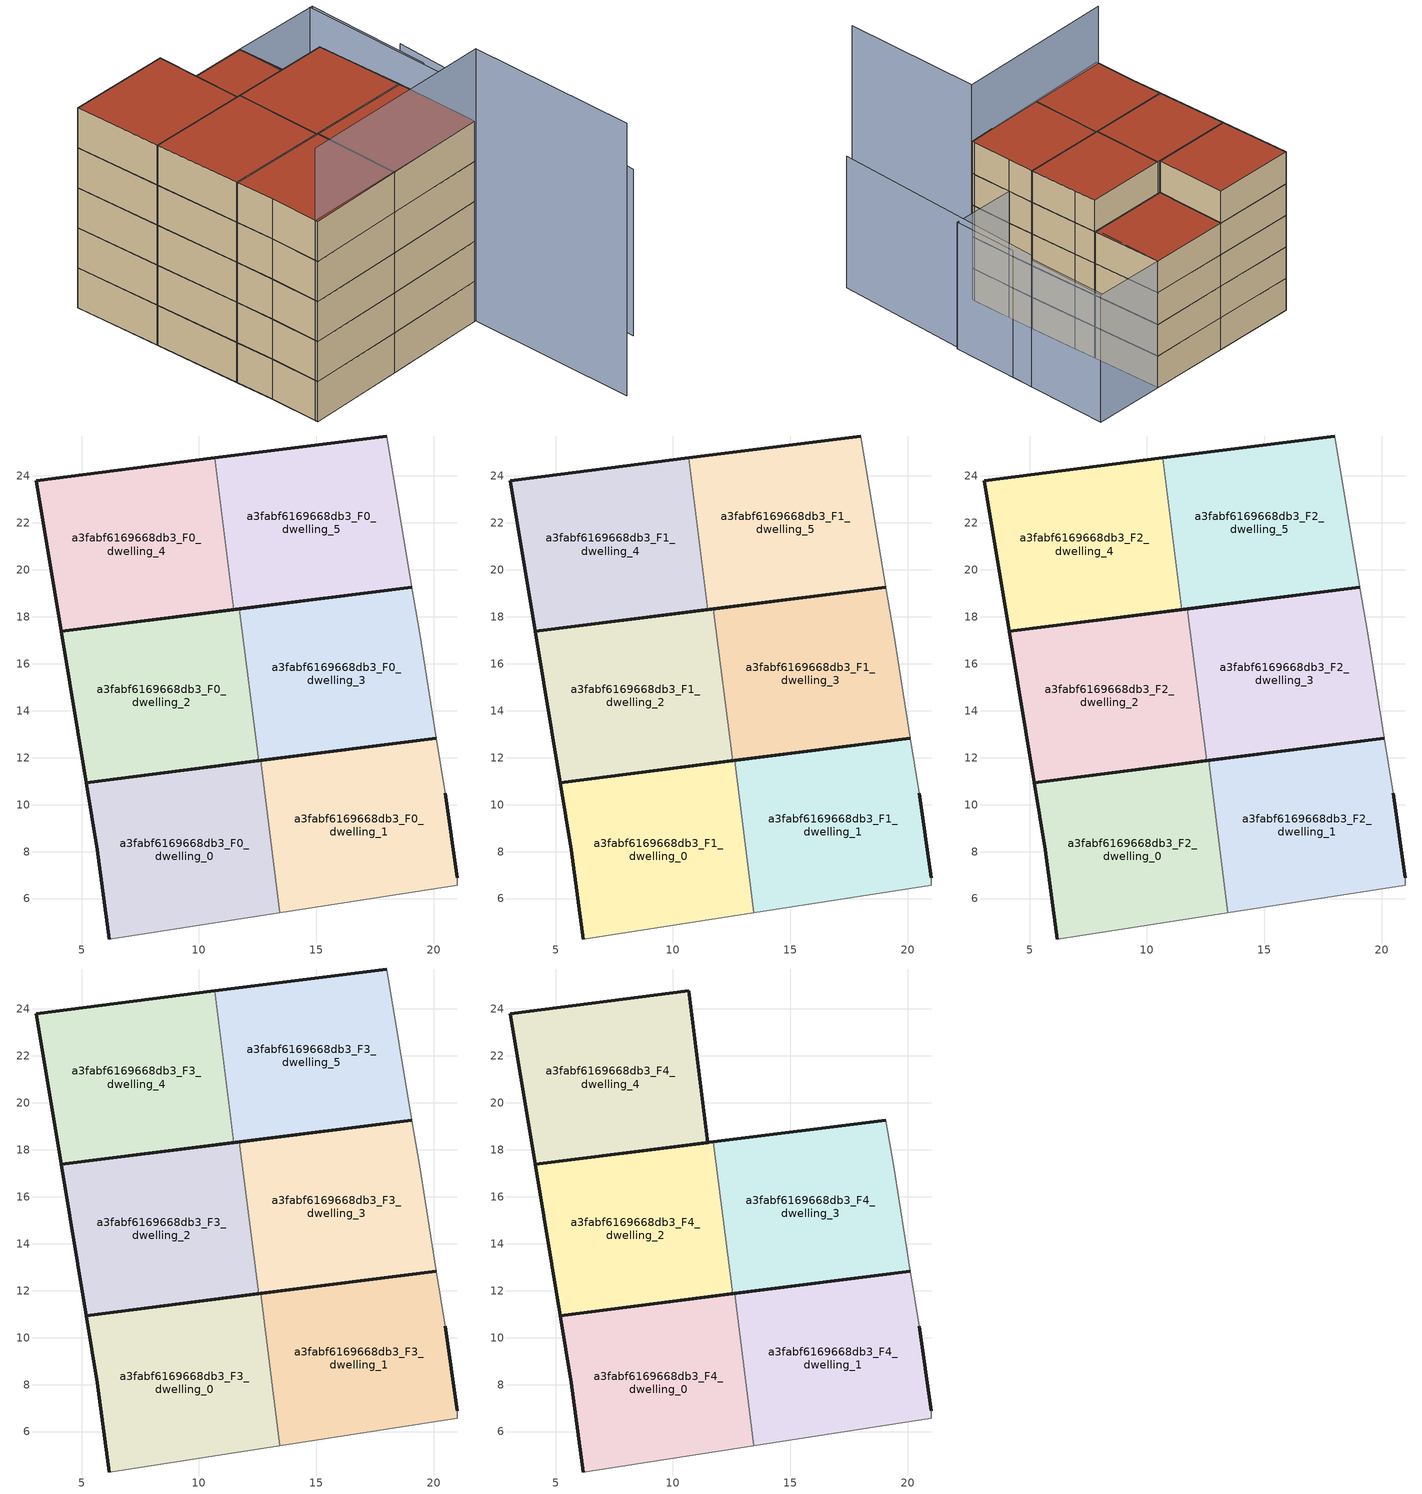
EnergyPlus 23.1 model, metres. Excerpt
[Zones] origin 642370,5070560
a3fabf6169668db3_F0_dwelling_0
 floor ground (EU_floor_Construction): 13.44,5.41 12.62,11.88 5.2,10.94 5.68,8.08 6.18,4.28 z0
 wall outside (EU_wall_Construction): 6.18,4.28 5.68,8.08 5.2,10.94 12.62,11.88 z0:3
 wall to a3fabf6169668db3_F0_dwelling_1 (EU_wall_Construction): 12.62,11.88 13.44,5.41 z0:3
 wall adiabatic (EU_wall_Construction): 13.44,5.41 6.18,4.28 z0:3
a3fabf6169668db3_F0_dwelling_1
 floor ground (EU_floor_Construction): 20.99,6.58 20.99,6.88 20.49,10.48 20.11,12.83 12.62,11.88 13.44,5.41 z0
 wall outside (EU_wall_Construction): 12.62,11.88 20.11,12.83 / 20.49,10.48 20.99,6.88 z0:3
 wall adiabatic (EU_wall_Construction): 20.99,6.88 20.99,6.58 13.44,5.41 / 20.11,12.83 20.49,10.48 z0:3
a3fabf6169668db3_F0_dwelling_2
 floor ground (EU_floor_Construction): 12.54,11.87 11.72,18.33 4.14,17.37 5.2,10.94 z0
 wall outside (EU_wall_Construction): 12.54,11.87 5.2,10.94 4.14,17.37 11.72,18.33 z0:3
 wall to a3fabf6169668db3_F0_dwelling_3 (EU_wall_Construction): 11.72,18.33 12.54,11.87 z0:3
a3fabf6169668db3_F0_dwelling_3
 floor ground (EU_floor_Construction): 20.11,12.83 19.39,17.29 19.06,19.26 11.72,18.33 12.54,11.87 z0
 wall outside (EU_wall_Construction): 20.11,12.83 12.54,11.87 / 11.72,18.33 19.06,19.26 z0:3
 wall adiabatic (EU_wall_Construction): 19.06,19.26 19.39,17.29 20.11,12.83 z0:3
a3fabf6169668db3_F0_dwelling_4
 floor ground (EU_floor_Construction): 11.48,18.3 10.66,24.76 3.08,23.79 4.14,17.37 z0
 wall outside (EU_wall_Construction): 11.48,18.3 4.14,17.37 3.08,23.79 10.66,24.76 z0:3
 wall to a3fabf6169668db3_F0_dwelling_5 (EU_wall_Construction): 10.66,24.76 11.48,18.3 z0:3
a3fabf6169668db3_F0_dwelling_5
 floor ground (EU_floor_Construction): 19.06,19.26 17.99,25.69 10.66,24.76 11.48,18.3 z0
 wall outside (EU_wall_Construction): 10.66,24.76 17.99,25.69 / 19.06,19.26 11.48,18.3 z0:3
 wall adiabatic (EU_wall_Construction): 17.99,25.69 19.06,19.26 z0:3
a3fabf6169668db3_F1_dwelling_0
 floor to a3fabf6169668db3_F0_dwelling_0 (EU_floor_Construction): 13.44,5.41 12.62,11.88 5.2,10.94 5.68,8.08 6.18,4.28 z3
 wall outside (EU_wall_Construction): 6.18,4.28 5.68,8.08 5.2,10.94 12.62,11.88 z3:6
 wall to a3fabf6169668db3_F1_dwelling_1 (EU_wall_Construction): 12.62,11.88 13.44,5.41 z3:6
 wall adiabatic (EU_wall_Construction): 13.44,5.41 6.18,4.28 z3:6
a3fabf6169668db3_F1_dwelling_1
 floor to a3fabf6169668db3_F0_dwelling_1 (EU_floor_Construction): 20.99,6.58 20.99,6.88 20.49,10.48 20.11,12.83 12.62,11.88 13.44,5.41 z3
 wall outside (EU_wall_Construction): 12.62,11.88 20.11,12.83 / 20.49,10.48 20.99,6.88 z3:6
 wall adiabatic (EU_wall_Construction): 20.99,6.88 20.99,6.58 13.44,5.41 / 20.11,12.83 20.49,10.48 z3:6
a3fabf6169668db3_F1_dwelling_2
 floor to a3fabf6169668db3_F0_dwelling_2 (EU_floor_Construction): 12.54,11.87 11.72,18.33 4.14,17.37 5.2,10.94 z3
 wall outside (EU_wall_Construction): 12.54,11.87 5.2,10.94 4.14,17.37 11.72,18.33 z3:6
 wall to a3fabf6169668db3_F1_dwelling_3 (EU_wall_Construction): 11.72,18.33 12.54,11.87 z3:6
a3fabf6169668db3_F1_dwelling_3
 floor to a3fabf6169668db3_F0_dwelling_3 (EU_floor_Construction): 20.11,12.83 19.39,17.29 19.06,19.26 11.72,18.33 12.54,11.87 z3
 wall outside (EU_wall_Construction): 20.11,12.83 12.54,11.87 / 11.72,18.33 19.06,19.26 z3:6
 wall adiabatic (EU_wall_Construction): 19.06,19.26 19.39,17.29 20.11,12.83 z3:6
a3fabf6169668db3_F1_dwelling_4
 floor to a3fabf6169668db3_F0_dwelling_4 (EU_floor_Construction): 11.48,18.3 10.66,24.76 3.08,23.79 4.14,17.37 z3
 wall outside (EU_wall_Construction): 11.48,18.3 4.14,17.37 3.08,23.79 10.66,24.76 z3:6
 wall to a3fabf6169668db3_F1_dwelling_5 (EU_wall_Construction): 10.66,24.76 11.48,18.3 z3:6
a3fabf6169668db3_F1_dwelling_5
 floor to a3fabf6169668db3_F0_dwelling_5 (EU_floor_Construction): 19.06,19.26 17.99,25.69 10.66,24.76 11.48,18.3 z3
 wall outside (EU_wall_Construction): 10.66,24.76 17.99,25.69 / 19.06,19.26 11.48,18.3 z3:6
 wall adiabatic (EU_wall_Construction): 17.99,25.69 19.06,19.26 z3:6
a3fabf6169668db3_F2_dwelling_0
 floor to a3fabf6169668db3_F1_dwelling_0 (EU_floor_Construction): 13.44,5.41 12.62,11.88 5.2,10.94 5.68,8.08 6.18,4.28 z6
 wall outside (EU_wall_Construction): 6.18,4.28 5.68,8.08 5.2,10.94 12.62,11.88 z6:9
 wall to a3fabf6169668db3_F2_dwelling_1 (EU_wall_Construction): 12.62,11.88 13.44,5.41 z6:9
 wall adiabatic (EU_wall_Construction): 13.44,5.41 6.18,4.28 z6:9
a3fabf6169668db3_F2_dwelling_1
 floor to a3fabf6169668db3_F1_dwelling_1 (EU_floor_Construction): 20.99,6.58 20.99,6.88 20.49,10.48 20.11,12.83 12.62,11.88 13.44,5.41 z6
 wall outside (EU_wall_Construction): 12.62,11.88 20.11,12.83 / 20.49,10.48 20.99,6.88 z6:9
 wall adiabatic (EU_wall_Construction): 20.99,6.88 20.99,6.58 13.44,5.41 / 20.11,12.83 20.49,10.48 z6:9
a3fabf6169668db3_F2_dwelling_2
 floor to a3fabf6169668db3_F1_dwelling_2 (EU_floor_Construction): 12.54,11.87 11.72,18.33 4.14,17.37 5.2,10.94 z6
 wall outside (EU_wall_Construction): 12.54,11.87 5.2,10.94 4.14,17.37 11.72,18.33 z6:9
 wall to a3fabf6169668db3_F2_dwelling_3 (EU_wall_Construction): 11.72,18.33 12.54,11.87 z6:9
a3fabf6169668db3_F2_dwelling_3
 floor to a3fabf6169668db3_F1_dwelling_3 (EU_floor_Construction): 20.11,12.83 19.39,17.29 19.06,19.26 11.72,18.33 12.54,11.87 z6
 wall outside (EU_wall_Construction): 20.11,12.83 12.54,11.87 / 11.72,18.33 19.06,19.26 z6:9
 wall adiabatic (EU_wall_Construction): 19.06,19.26 19.39,17.29 20.11,12.83 z6:9
a3fabf6169668db3_F2_dwelling_4
 floor to a3fabf6169668db3_F1_dwelling_4 (EU_floor_Construction): 11.48,18.3 10.66,24.76 3.08,23.79 4.14,17.37 z6
 wall outside (EU_wall_Construction): 11.48,18.3 4.14,17.37 3.08,23.79 10.66,24.76 z6:9
 wall to a3fabf6169668db3_F2_dwelling_5 (EU_wall_Construction): 10.66,24.76 11.48,18.3 z6:9
a3fabf6169668db3_F2_dwelling_5
 floor to a3fabf6169668db3_F1_dwelling_5 (EU_floor_Construction): 19.06,19.26 17.99,25.69 10.66,24.76 11.48,18.3 z6
 wall outside (EU_wall_Construction): 10.66,24.76 17.99,25.69 / 19.06,19.26 11.48,18.3 z6:9
 wall adiabatic (EU_wall_Construction): 17.99,25.69 19.06,19.26 z6:9
a3fabf6169668db3_F3_dwelling_0
 floor to a3fabf6169668db3_F2_dwelling_0 (EU_floor_Construction): 13.44,5.41 12.62,11.88 5.2,10.94 5.68,8.08 6.18,4.28 z9
 wall outside (EU_wall_Construction): 6.18,4.28 5.68,8.08 5.2,10.94 12.62,11.88 z9:12
 wall to a3fabf6169668db3_F3_dwelling_1 (EU_wall_Construction): 12.62,11.88 13.44,5.41 z9:12
 wall adiabatic (EU_wall_Construction): 13.44,5.41 6.18,4.28 z9:12
a3fabf6169668db3_F3_dwelling_1
 floor to a3fabf6169668db3_F2_dwelling_1 (EU_floor_Construction): 20.99,6.58 20.99,6.88 20.49,10.48 20.11,12.83 12.62,11.88 13.44,5.41 z9
 wall outside (EU_wall_Construction): 12.62,11.88 20.11,12.83 / 20.49,10.48 20.99,6.88 z9:12
 wall adiabatic (EU_wall_Construction): 20.99,6.88 20.99,6.58 13.44,5.41 / 20.11,12.83 20.49,10.48 z9:12
a3fabf6169668db3_F3_dwelling_2
 floor to a3fabf6169668db3_F2_dwelling_2 (EU_floor_Construction): 12.54,11.87 11.72,18.33 4.14,17.37 5.2,10.94 z9
 wall outside (EU_wall_Construction): 12.54,11.87 5.2,10.94 4.14,17.37 11.72,18.33 z9:12
 wall to a3fabf6169668db3_F3_dwelling_3 (EU_wall_Construction): 11.72,18.33 12.54,11.87 z9:12
a3fabf6169668db3_F3_dwelling_3
 floor to a3fabf6169668db3_F2_dwelling_3 (EU_floor_Construction): 20.11,12.83 19.39,17.29 19.06,19.26 11.72,18.33 12.54,11.87 z9
 wall outside (EU_wall_Construction): 20.11,12.83 12.54,11.87 / 11.72,18.33 19.06,19.26 z9:12
 wall adiabatic (EU_wall_Construction): 19.06,19.26 19.39,17.29 20.11,12.83 z9:12
a3fabf6169668db3_F3_dwelling_4
 floor to a3fabf6169668db3_F2_dwelling_4 (EU_floor_Construction): 11.48,18.3 10.66,24.76 3.08,23.79 4.14,17.37 z9
 wall outside (EU_wall_Construction): 11.48,18.3 4.14,17.37 3.08,23.79 10.66,24.76 z9:12
 wall to a3fabf6169668db3_F3_dwelling_5 (EU_wall_Construction): 10.66,24.76 11.48,18.3 z9:12
a3fabf6169668db3_F3_dwelling_5
 floor to a3fabf6169668db3_F2_dwelling_5 (EU_floor_Construction): 19.06,19.26 17.99,25.69 10.66,24.76 11.48,18.3 z9
 wall outside (EU_wall_Construction): 10.66,24.76 17.99,25.69 / 19.06,19.26 11.48,18.3 z9:12
 wall adiabatic (EU_wall_Construction): 17.99,25.69 19.06,19.26 z9:12
 roof outside (EU_roof_Construction): 17.99,25.69 19.06,19.26 11.48,18.3 10.66,24.76 z12
a3fabf6169668db3_F4_dwelling_0
 floor to a3fabf6169668db3_F3_dwelling_0 (EU_floor_Construction): 13.44,5.41 12.62,11.88 5.2,10.94 5.68,8.08 6.18,4.28 z12
 wall outside (EU_wall_Construction): 6.18,4.28 5.68,8.08 5.2,10.94 12.62,11.88 z12:15
 wall to a3fabf6169668db3_F4_dwelling_1 (EU_wall_Construction): 12.62,11.88 13.44,5.41 z12:15
 wall adiabatic (EU_wall_Construction): 13.44,5.41 6.18,4.28 z12:15
 roof outside (EU_roof_Construction): 12.62,11.88 13.44,5.41 6.18,4.28 5.68,8.08 5.2,10.94 z15
a3fabf6169668db3_F4_dwelling_1
 floor to a3fabf6169668db3_F3_dwelling_1 (EU_floor_Construction): 20.99,6.58 20.99,6.88 20.49,10.48 20.11,12.83 12.62,11.88 13.44,5.41 z12
 wall outside (EU_wall_Construction): 12.62,11.88 20.11,12.83 / 20.49,10.48 20.99,6.88 z12:15
 wall adiabatic (EU_wall_Construction): 20.99,6.88 20.99,6.58 13.44,5.41 / 20.11,12.83 20.49,10.48 z12:15
 roof outside (EU_roof_Construction): 20.11,12.83 20.49,10.48 20.99,6.88 20.99,6.58 13.44,5.41 12.62,11.88 z15
a3fabf6169668db3_F4_dwelling_2
 floor to a3fabf6169668db3_F3_dwelling_2 (EU_floor_Construction): 12.54,11.87 11.72,18.33 4.14,17.37 5.2,10.94 z12
 wall outside (EU_wall_Construction): 12.54,11.87 5.2,10.94 4.14,17.37 11.72,18.33 z12:15
 wall to a3fabf6169668db3_F4_dwelling_3 (EU_wall_Construction): 11.72,18.33 12.54,11.87 z12:15
 roof outside (EU_roof_Construction): 11.72,18.33 12.54,11.87 5.2,10.94 4.14,17.37 z15
a3fabf6169668db3_F4_dwelling_3
 floor to a3fabf6169668db3_F3_dwelling_3 (EU_floor_Construction): 20.11,12.83 19.39,17.29 19.06,19.26 11.72,18.33 12.54,11.87 z12
 wall outside (EU_wall_Construction): 20.11,12.83 12.54,11.87 / 11.72,18.33 19.06,19.26 z12:15
 wall adiabatic (EU_wall_Construction): 19.06,19.26 19.39,17.29 20.11,12.83 z12:15
 roof outside (EU_roof_Construction): 19.06,19.26 19.39,17.29 20.11,12.83 12.54,11.87 11.72,18.33 z15
a3fabf6169668db3_F4_dwelling_4
 floor to a3fabf6169668db3_F3_dwelling_4 (EU_floor_Construction): 11.48,18.3 10.66,24.76 3.08,23.79 4.14,17.37 z12
 wall outside (EU_wall_Construction): 4.14,17.37 3.08,23.79 10.66,24.76 11.48,18.3 4.14,17.37 z12:15
 roof outside (EU_roof_Construction): 10.66,24.76 11.48,18.3 4.14,17.37 3.08,23.79 z15
shading: 27.46,-1.09 25.54,19.11 z0:12.5; 25.9,14.81 24.39,26.46 / 17.99,25.69 24.6,26.49 / 24.6,26.49 26.44,11.2 / 26.44,11.2 19.84,10.4 / 19.84,10.4 17.99,25.69 z0:12; 6.15,4.51 21.06,6.59 / 21.06,6.59 22.8,-5.94 z0:20.4
[Building]
EU S2 Campaign: North Axis=0; Terrain=City; Solar Distribution=FullExterior
[Site:Location]
Lyon-Bron: Latitude=45.75; Longitude=5; Time Zone=1; Elevation=198
[SizingPeriod:WeatherFileDays]
AnnualSizingPeriod: Begin Month=1; Begin Day of Month=1; End Month=12; End Day of Month=31; Day of Week for Start Day=Monday; Use Weather File Daylight Saving Period=No; Use Weather File Rain and Snow Indicators=No
[MATERIAL]
EU_InternalMass_Material: Roughness=MediumRough; Thickness=0.1; Conductivity=1; Density=1800; Specific Heat=900; Thermal Absorptance=0.9; Solar Absorptance=0.7; Visible Absorptance=0.7
[MATERIAL:NOMASS] Roughness=MediumRough; Thermal Absorptance=0.9; Solar Absorptance=0.7; Visible Absorptance=0.7
Name | Thermal Resistance
EU_wall_NoMass | 0.776494
EU_roof_NoMass | 0.486893
EU_floor_NoMass | 0.421597
[CONSTRUCTION]
EU_wall_Construction: EU_wall_NoMass
EU_roof_Construction: EU_roof_NoMass
EU_floor_Construction: EU_floor_NoMass
EU_InternalMass_Construction: EU_InternalMass_Material
[ZONE] Type=1; Multiplier=1; Ceiling Height=autocalculate; Floor Area=autocalculate; Part of Total Floor Area=Yes
Name | Volume
a3fabf6169668db3_F0_dwelling_0; a3fabf6169668db3_F1_dwelling_0; a3fabf6169668db3_F2_dwelling_0; a3fabf6169668db3_F3_dwelling_0; a3fabf6169668db3_F4_dwelling_0 | 146.856
a3fabf6169668db3_F0_dwelling_1; a3fabf6169668db3_F1_dwelling_1; a3fabf6169668db3_F2_dwelling_1; a3fabf6169668db3_F3_dwelling_1; a3fabf6169668db3_F4_dwelling_1 | 146.852
a3fabf6169668db3_F0_dwelling_2; a3fabf6169668db3_F1_dwelling_2; a3fabf6169668db3_F2_dwelling_2; a3fabf6169668db3_F3_dwelling_2; a3fabf6169668db3_F4_dwelling_2 | 146.864
a3fabf6169668db3_F0_dwelling_3; a3fabf6169668db3_F1_dwelling_3; a3fabf6169668db3_F2_dwelling_3; a3fabf6169668db3_F3_dwelling_3; a3fabf6169668db3_F4_dwelling_3 | 146.831
a3fabf6169668db3_F0_dwelling_4; a3fabf6169668db3_F1_dwelling_4; a3fabf6169668db3_F2_dwelling_4; a3fabf6169668db3_F3_dwelling_4; a3fabf6169668db3_F4_dwelling_4 | 146.865
a3fabf6169668db3_F0_dwelling_5; a3fabf6169668db3_F1_dwelling_5; a3fabf6169668db3_F2_dwelling_5; a3fabf6169668db3_F3_dwelling_5 | 146.867
[INTERNALMASS] Construction=EU_InternalMass_Construction
Name | Zone or ZoneList | Surface Area
a3fabf6169668db3_F0_dwelling_0_EU_InternalMass | a3fabf6169668db3_F0_dwelling_0 | 48.9522
a3fabf6169668db3_F0_dwelling_1_EU_InternalMass | a3fabf6169668db3_F0_dwelling_1 | 48.951
a3fabf6169668db3_F0_dwelling_2_EU_InternalMass | a3fabf6169668db3_F0_dwelling_2 | 48.9546
a3fabf6169668db3_F0_dwelling_3_EU_InternalMass | a3fabf6169668db3_F0_dwelling_3 | 48.9436
a3fabf6169668db3_F0_dwelling_4_EU_InternalMass | a3fabf6169668db3_F0_dwelling_4 | 48.955
a3fabf6169668db3_F0_dwelling_5_EU_InternalMass | a3fabf6169668db3_F0_dwelling_5 | 48.9559
a3fabf6169668db3_F1_dwelling_0_EU_InternalMass | a3fabf6169668db3_F1_dwelling_0 | 48.9522
a3fabf6169668db3_F1_dwelling_1_EU_InternalMass | a3fabf6169668db3_F1_dwelling_1 | 48.951
a3fabf6169668db3_F1_dwelling_2_EU_InternalMass | a3fabf6169668db3_F1_dwelling_2 | 48.9546
a3fabf6169668db3_F1_dwelling_3_EU_InternalMass | a3fabf6169668db3_F1_dwelling_3 | 48.9436
a3fabf6169668db3_F1_dwelling_4_EU_InternalMass | a3fabf6169668db3_F1_dwelling_4 | 48.955
a3fabf6169668db3_F1_dwelling_5_EU_InternalMass | a3fabf6169668db3_F1_dwelling_5 | 48.9559
a3fabf6169668db3_F2_dwelling_0_EU_InternalMass | a3fabf6169668db3_F2_dwelling_0 | 48.9522
a3fabf6169668db3_F2_dwelling_1_EU_InternalMass | a3fabf6169668db3_F2_dwelling_1 | 48.951
a3fabf6169668db3_F2_dwelling_2_EU_InternalMass | a3fabf6169668db3_F2_dwelling_2 | 48.9546
a3fabf6169668db3_F2_dwelling_3_EU_InternalMass | a3fabf6169668db3_F2_dwelling_3 | 48.9436
a3fabf6169668db3_F2_dwelling_4_EU_InternalMass | a3fabf6169668db3_F2_dwelling_4 | 48.955
a3fabf6169668db3_F2_dwelling_5_EU_InternalMass | a3fabf6169668db3_F2_dwelling_5 | 48.9559
a3fabf6169668db3_F3_dwelling_0_EU_InternalMass | a3fabf6169668db3_F3_dwelling_0 | 48.9522
a3fabf6169668db3_F3_dwelling_1_EU_InternalMass | a3fabf6169668db3_F3_dwelling_1 | 48.951
a3fabf6169668db3_F3_dwelling_2_EU_InternalMass | a3fabf6169668db3_F3_dwelling_2 | 48.9546
a3fabf6169668db3_F3_dwelling_3_EU_InternalMass | a3fabf6169668db3_F3_dwelling_3 | 48.9436
a3fabf6169668db3_F3_dwelling_4_EU_InternalMass | a3fabf6169668db3_F3_dwelling_4 | 48.955
a3fabf6169668db3_F3_dwelling_5_EU_InternalMass | a3fabf6169668db3_F3_dwelling_5 | 48.9559
a3fabf6169668db3_F4_dwelling_0_EU_InternalMass | a3fabf6169668db3_F4_dwelling_0 | 48.9522
a3fabf6169668db3_F4_dwelling_1_EU_InternalMass | a3fabf6169668db3_F4_dwelling_1 | 48.951
a3fabf6169668db3_F4_dwelling_2_EU_InternalMass | a3fabf6169668db3_F4_dwelling_2 | 48.9546
a3fabf6169668db3_F4_dwelling_3_EU_InternalMass | a3fabf6169668db3_F4_dwelling_3 | 48.9436
a3fabf6169668db3_F4_dwelling_4_EU_InternalMass | a3fabf6169668db3_F4_dwelling_4 | 97.9037
[OTHEREQUIPMENT] Fuel Type=Electricity; Design Level Calculation Method=Watts/Area; Power per Zone Floor Area=1; Fraction Latent=0; Fraction Radiant=0; Fraction Lost=0; Carbon Dioxide Generation Rate=0; EndUse Subcategory=EU_Step8_InternalGains
Name | Zone or ZoneList or Space or SpaceList | Schedule
EU_Step8_InternalGain_a3fabf6169668db3_F0_dwelling_0_f000 | a3fabf6169668db3_F0_dwelling_0 | EU_Step8_GainSchedule_a3fabf6169668db3_F0_dwelling_0_f000
EU_Step8_InternalGain_a3fabf6169668db3_F0_dwelling_1_f000 | a3fabf6169668db3_F0_dwelling_1 | EU_Step8_GainSchedule_a3fabf6169668db3_F0_dwelling_1_f000
EU_Step8_InternalGain_a3fabf6169668db3_F0_dwelling_2_f000 | a3fabf6169668db3_F0_dwelling_2 | EU_Step8_GainSchedule_a3fabf6169668db3_F0_dwelling_2_f000
EU_Step8_InternalGain_a3fabf6169668db3_F0_dwelling_3_f000 | a3fabf6169668db3_F0_dwelling_3 | EU_Step8_GainSchedule_a3fabf6169668db3_F0_dwelling_3_f000
EU_Step8_InternalGain_a3fabf6169668db3_F0_dwelling_4_f000 | a3fabf6169668db3_F0_dwelling_4 | EU_Step8_GainSchedule_a3fabf6169668db3_F0_dwelling_4_f000
EU_Step8_InternalGain_a3fabf6169668db3_F0_dwelling_5_f000 | a3fabf6169668db3_F0_dwelling_5 | EU_Step8_GainSchedule_a3fabf6169668db3_F0_dwelling_5_f000
EU_Step8_InternalGain_a3fabf6169668db3_F1_dwelling_0_f000 | a3fabf6169668db3_F1_dwelling_0 | EU_Step8_GainSchedule_a3fabf6169668db3_F1_dwelling_0_f000
EU_Step8_InternalGain_a3fabf6169668db3_F1_dwelling_1_f000 | a3fabf6169668db3_F1_dwelling_1 | EU_Step8_GainSchedule_a3fabf6169668db3_F1_dwelling_1_f000
EU_Step8_InternalGain_a3fabf6169668db3_F1_dwelling_2_f000 | a3fabf6169668db3_F1_dwelling_2 | EU_Step8_GainSchedule_a3fabf6169668db3_F1_dwelling_2_f000
EU_Step8_InternalGain_a3fabf6169668db3_F1_dwelling_3_f000 | a3fabf6169668db3_F1_dwelling_3 | EU_Step8_GainSchedule_a3fabf6169668db3_F1_dwelling_3_f000
EU_Step8_InternalGain_a3fabf6169668db3_F1_dwelling_4_f000 | a3fabf6169668db3_F1_dwelling_4 | EU_Step8_GainSchedule_a3fabf6169668db3_F1_dwelling_4_f000
EU_Step8_InternalGain_a3fabf6169668db3_F1_dwelling_5_f000 | a3fabf6169668db3_F1_dwelling_5 | EU_Step8_GainSchedule_a3fabf6169668db3_F1_dwelling_5_f000
EU_Step8_InternalGain_a3fabf6169668db3_F2_dwelling_0_f000 | a3fabf6169668db3_F2_dwelling_0 | EU_Step8_GainSchedule_a3fabf6169668db3_F2_dwelling_0_f000
EU_Step8_InternalGain_a3fabf6169668db3_F2_dwelling_1_f000 | a3fabf6169668db3_F2_dwelling_1 | EU_Step8_GainSchedule_a3fabf6169668db3_F2_dwelling_1_f000
EU_Step8_InternalGain_a3fabf6169668db3_F2_dwelling_2_f000 | a3fabf6169668db3_F2_dwelling_2 | EU_Step8_GainSchedule_a3fabf6169668db3_F2_dwelling_2_f000
EU_Step8_InternalGain_a3fabf6169668db3_F2_dwelling_3_f000 | a3fabf6169668db3_F2_dwelling_3 | EU_Step8_GainSchedule_a3fabf6169668db3_F2_dwelling_3_f000
EU_Step8_InternalGain_a3fabf6169668db3_F2_dwelling_4_f000 | a3fabf6169668db3_F2_dwelling_4 | EU_Step8_GainSchedule_a3fabf6169668db3_F2_dwelling_4_f000
EU_Step8_InternalGain_a3fabf6169668db3_F2_dwelling_5_f000 | a3fabf6169668db3_F2_dwelling_5 | EU_Step8_GainSchedule_a3fabf6169668db3_F2_dwelling_5_f000
EU_Step8_InternalGain_a3fabf6169668db3_F3_dwelling_0_f000 | a3fabf6169668db3_F3_dwelling_0 | EU_Step8_GainSchedule_a3fabf6169668db3_F3_dwelling_0_f000
EU_Step8_InternalGain_a3fabf6169668db3_F3_dwelling_1_f000 | a3fabf6169668db3_F3_dwelling_1 | EU_Step8_GainSchedule_a3fabf6169668db3_F3_dwelling_1_f000
EU_Step8_InternalGain_a3fabf6169668db3_F3_dwelling_2_f000 | a3fabf6169668db3_F3_dwelling_2 | EU_Step8_GainSchedule_a3fabf6169668db3_F3_dwelling_2_f000
EU_Step8_InternalGain_a3fabf6169668db3_F3_dwelling_3_f000 | a3fabf6169668db3_F3_dwelling_3 | EU_Step8_GainSchedule_a3fabf6169668db3_F3_dwelling_3_f000
EU_Step8_InternalGain_a3fabf6169668db3_F3_dwelling_4_f000 | a3fabf6169668db3_F3_dwelling_4 | EU_Step8_GainSchedule_a3fabf6169668db3_F3_dwelling_4_f000
EU_Step8_InternalGain_a3fabf6169668db3_F3_dwelling_5_f000 | a3fabf6169668db3_F3_dwelling_5 | EU_Step8_GainSchedule_a3fabf6169668db3_F3_dwelling_5_f000
EU_Step8_InternalGain_a3fabf6169668db3_F4_dwelling_0_f000 | a3fabf6169668db3_F4_dwelling_0 | EU_Step8_GainSchedule_a3fabf6169668db3_F4_dwelling_0_f000
EU_Step8_InternalGain_a3fabf6169668db3_F4_dwelling_1_f000 | a3fabf6169668db3_F4_dwelling_1 | EU_Step8_GainSchedule_a3fabf6169668db3_F4_dwelling_1_f000
EU_Step8_InternalGain_a3fabf6169668db3_F4_dwelling_2_f000 | a3fabf6169668db3_F4_dwelling_2 | EU_Step8_GainSchedule_a3fabf6169668db3_F4_dwelling_2_f000
EU_Step8_InternalGain_a3fabf6169668db3_F4_dwelling_3_f000 | a3fabf6169668db3_F4_dwelling_3 | EU_Step8_GainSchedule_a3fabf6169668db3_F4_dwelling_3_f000
EU_Step8_InternalGain_a3fabf6169668db3_F4_dwelling_4_f000 | a3fabf6169668db3_F4_dwelling_4 | EU_Step8_GainSchedule_a3fabf6169668db3_F4_dwelling_4_f000
[ZONEVENTILATION:DESIGNFLOWRATE] Schedule=EU_AlwaysOn; Design Flow Rate Calculation Method=AirChanges/Hour; Air Changes per Hour=0.693814; Ventilation Type=Natural; Fan Pressure Rise=0; Fan Total Efficiency=1; Constant Term Coefficient=1; Temperature Term Coefficient=0; Velocity Term Coefficient=0; Velocity Squared Term Coefficient=0; Minimum Indoor Temperature=-100; Maximum Indoor Temperature=100; Delta Temperature=-100; Minimum Outdoor Temperature=-100; Maximum Outdoor Temperature=100; Maximum Wind Speed=40
Name | Zone or ZoneList or Space or SpaceList
EU_ConstantAir_a3fabf6169668db3_F0_dwelling_0 | a3fabf6169668db3_F0_dwelling_0
EU_ConstantAir_a3fabf6169668db3_F0_dwelling_1 | a3fabf6169668db3_F0_dwelling_1
EU_ConstantAir_a3fabf6169668db3_F0_dwelling_2 | a3fabf6169668db3_F0_dwelling_2
EU_ConstantAir_a3fabf6169668db3_F0_dwelling_3 | a3fabf6169668db3_F0_dwelling_3
EU_ConstantAir_a3fabf6169668db3_F0_dwelling_4 | a3fabf6169668db3_F0_dwelling_4
EU_ConstantAir_a3fabf6169668db3_F0_dwelling_5 | a3fabf6169668db3_F0_dwelling_5
EU_ConstantAir_a3fabf6169668db3_F1_dwelling_0 | a3fabf6169668db3_F1_dwelling_0
EU_ConstantAir_a3fabf6169668db3_F1_dwelling_1 | a3fabf6169668db3_F1_dwelling_1
EU_ConstantAir_a3fabf6169668db3_F1_dwelling_2 | a3fabf6169668db3_F1_dwelling_2
EU_ConstantAir_a3fabf6169668db3_F1_dwelling_3 | a3fabf6169668db3_F1_dwelling_3
EU_ConstantAir_a3fabf6169668db3_F1_dwelling_4 | a3fabf6169668db3_F1_dwelling_4
EU_ConstantAir_a3fabf6169668db3_F1_dwelling_5 | a3fabf6169668db3_F1_dwelling_5
EU_ConstantAir_a3fabf6169668db3_F2_dwelling_0 | a3fabf6169668db3_F2_dwelling_0
EU_ConstantAir_a3fabf6169668db3_F2_dwelling_1 | a3fabf6169668db3_F2_dwelling_1
EU_ConstantAir_a3fabf6169668db3_F2_dwelling_2 | a3fabf6169668db3_F2_dwelling_2
EU_ConstantAir_a3fabf6169668db3_F2_dwelling_3 | a3fabf6169668db3_F2_dwelling_3
EU_ConstantAir_a3fabf6169668db3_F2_dwelling_4 | a3fabf6169668db3_F2_dwelling_4
EU_ConstantAir_a3fabf6169668db3_F2_dwelling_5 | a3fabf6169668db3_F2_dwelling_5
EU_ConstantAir_a3fabf6169668db3_F3_dwelling_0 | a3fabf6169668db3_F3_dwelling_0
EU_ConstantAir_a3fabf6169668db3_F3_dwelling_1 | a3fabf6169668db3_F3_dwelling_1
EU_ConstantAir_a3fabf6169668db3_F3_dwelling_2 | a3fabf6169668db3_F3_dwelling_2
EU_ConstantAir_a3fabf6169668db3_F3_dwelling_3 | a3fabf6169668db3_F3_dwelling_3
EU_ConstantAir_a3fabf6169668db3_F3_dwelling_4 | a3fabf6169668db3_F3_dwelling_4
EU_ConstantAir_a3fabf6169668db3_F3_dwelling_5 | a3fabf6169668db3_F3_dwelling_5
EU_ConstantAir_a3fabf6169668db3_F4_dwelling_0 | a3fabf6169668db3_F4_dwelling_0
EU_ConstantAir_a3fabf6169668db3_F4_dwelling_1 | a3fabf6169668db3_F4_dwelling_1
EU_ConstantAir_a3fabf6169668db3_F4_dwelling_2 | a3fabf6169668db3_F4_dwelling_2
EU_ConstantAir_a3fabf6169668db3_F4_dwelling_3 | a3fabf6169668db3_F4_dwelling_3
EU_ConstantAir_a3fabf6169668db3_F4_dwelling_4 | a3fabf6169668db3_F4_dwelling_4
[HVACTEMPLATE:THERMOSTAT] Constant Heating Setpoint=20; Constant Cooling Setpoint=50
EU_HeatOnly_a3fabf6169668db3_F0_dwelling_0; EU_HeatOnly_a3fabf6169668db3_F0_dwelling_1; EU_HeatOnly_a3fabf6169668db3_F0_dwelling_2; EU_HeatOnly_a3fabf6169668db3_F0_dwelling_3; EU_HeatOnly_a3fabf6169668db3_F0_dwelling_4; EU_HeatOnly_a3fabf6169668db3_F0_dwelling_5; EU_HeatOnly_a3fabf6169668db3_F1_dwelling_0; EU_HeatOnly_a3fabf6169668db3_F1_dwelling_1; EU_HeatOnly_a3fabf6169668db3_F1_dwelling_2; EU_HeatOnly_a3fabf6169668db3_F1_dwelling_3; EU_HeatOnly_a3fabf6169668db3_F1_dwelling_4; EU_HeatOnly_a3fabf6169668db3_F1_dwelling_5; EU_HeatOnly_a3fabf6169668db3_F2_dwelling_0; EU_HeatOnly_a3fabf6169668db3_F2_dwelling_1; EU_HeatOnly_a3fabf6169668db3_F2_dwelling_2; EU_HeatOnly_a3fabf6169668db3_F2_dwelling_3; EU_HeatOnly_a3fabf6169668db3_F2_dwelling_4; EU_HeatOnly_a3fabf6169668db3_F2_dwelling_5; EU_HeatOnly_a3fabf6169668db3_F3_dwelling_0; EU_HeatOnly_a3fabf6169668db3_F3_dwelling_1; EU_HeatOnly_a3fabf6169668db3_F3_dwelling_2; EU_HeatOnly_a3fabf6169668db3_F3_dwelling_3; EU_HeatOnly_a3fabf6169668db3_F3_dwelling_4; EU_HeatOnly_a3fabf6169668db3_F3_dwelling_5; EU_HeatOnly_a3fabf6169668db3_F4_dwelling_0; EU_HeatOnly_a3fabf6169668db3_F4_dwelling_1; EU_HeatOnly_a3fabf6169668db3_F4_dwelling_2; EU_HeatOnly_a3fabf6169668db3_F4_dwelling_3; EU_HeatOnly_a3fabf6169668db3_F4_dwelling_4
[HVACTEMPLATE:ZONE:IDEALLOADSAIRSYSTEM] System Availability Schedule=EU_AlwaysOn; Maximum Heating Supply Air Temperature=50; Minimum Cooling Supply Air Temperature=13; Maximum Heating Supply Air Humidity Ratio=0.0156; Minimum Cooling Supply Air Humidity Ratio=0.0077; Heating Limit=NoLimit; Cooling Limit=NoLimit; Heating Availability Schedule=EU_AlwaysOn; Cooling Availability Schedule=EU_CoolingOff; Dehumidification Control Type=ConstantSensibleHeatRatio; Cooling Sensible Heat Ratio=0.7; Dehumidification Setpoint=60; Humidification Control Type=None; Humidification Setpoint=30; Outdoor Air Method=None; Outdoor Air Flow Rate per Person=0.00944; Outdoor Air Flow Rate per Zone Floor Area=0; Outdoor Air Flow Rate per Zone=0; Demand Controlled Ventilation Type=None; Outdoor Air Economizer Type=NoEconomizer; Heat Recovery Type=None; Sensible Heat Recovery Effectiveness=0.7; Latent Heat Recovery Effectiveness=0.65
Name | Template Thermostat
a3fabf6169668db3_F0_dwelling_0 | EU_HeatOnly_a3fabf6169668db3_F0_dwelling_0
a3fabf6169668db3_F0_dwelling_1 | EU_HeatOnly_a3fabf6169668db3_F0_dwelling_1
a3fabf6169668db3_F0_dwelling_2 | EU_HeatOnly_a3fabf6169668db3_F0_dwelling_2
a3fabf6169668db3_F0_dwelling_3 | EU_HeatOnly_a3fabf6169668db3_F0_dwelling_3
a3fabf6169668db3_F0_dwelling_4 | EU_HeatOnly_a3fabf6169668db3_F0_dwelling_4
a3fabf6169668db3_F0_dwelling_5 | EU_HeatOnly_a3fabf6169668db3_F0_dwelling_5
a3fabf6169668db3_F1_dwelling_0 | EU_HeatOnly_a3fabf6169668db3_F1_dwelling_0
a3fabf6169668db3_F1_dwelling_1 | EU_HeatOnly_a3fabf6169668db3_F1_dwelling_1
a3fabf6169668db3_F1_dwelling_2 | EU_HeatOnly_a3fabf6169668db3_F1_dwelling_2
a3fabf6169668db3_F1_dwelling_3 | EU_HeatOnly_a3fabf6169668db3_F1_dwelling_3
a3fabf6169668db3_F1_dwelling_4 | EU_HeatOnly_a3fabf6169668db3_F1_dwelling_4
a3fabf6169668db3_F1_dwelling_5 | EU_HeatOnly_a3fabf6169668db3_F1_dwelling_5
a3fabf6169668db3_F2_dwelling_0 | EU_HeatOnly_a3fabf6169668db3_F2_dwelling_0
a3fabf6169668db3_F2_dwelling_1 | EU_HeatOnly_a3fabf6169668db3_F2_dwelling_1
a3fabf6169668db3_F2_dwelling_2 | EU_HeatOnly_a3fabf6169668db3_F2_dwelling_2
a3fabf6169668db3_F2_dwelling_3 | EU_HeatOnly_a3fabf6169668db3_F2_dwelling_3
a3fabf6169668db3_F2_dwelling_4 | EU_HeatOnly_a3fabf6169668db3_F2_dwelling_4
a3fabf6169668db3_F2_dwelling_5 | EU_HeatOnly_a3fabf6169668db3_F2_dwelling_5
a3fabf6169668db3_F3_dwelling_0 | EU_HeatOnly_a3fabf6169668db3_F3_dwelling_0
a3fabf6169668db3_F3_dwelling_1 | EU_HeatOnly_a3fabf6169668db3_F3_dwelling_1
a3fabf6169668db3_F3_dwelling_2 | EU_HeatOnly_a3fabf6169668db3_F3_dwelling_2
a3fabf6169668db3_F3_dwelling_3 | EU_HeatOnly_a3fabf6169668db3_F3_dwelling_3
a3fabf6169668db3_F3_dwelling_4 | EU_HeatOnly_a3fabf6169668db3_F3_dwelling_4
a3fabf6169668db3_F3_dwelling_5 | EU_HeatOnly_a3fabf6169668db3_F3_dwelling_5
a3fabf6169668db3_F4_dwelling_0 | EU_HeatOnly_a3fabf6169668db3_F4_dwelling_0
a3fabf6169668db3_F4_dwelling_1 | EU_HeatOnly_a3fabf6169668db3_F4_dwelling_1
a3fabf6169668db3_F4_dwelling_2 | EU_HeatOnly_a3fabf6169668db3_F4_dwelling_2
a3fabf6169668db3_F4_dwelling_3 | EU_HeatOnly_a3fabf6169668db3_F4_dwelling_3
a3fabf6169668db3_F4_dwelling_4 | EU_HeatOnly_a3fabf6169668db3_F4_dwelling_4
[SIZING:ZONE] Zone Cooling Design Supply Air Temperature Input Method=SupplyAirTemperature; Zone Cooling Design Supply Air Temperature=13; Zone Heating Design Supply Air Temperature Input Method=SupplyAirTemperature; Zone Heating Design Supply Air Temperature=50; Zone Cooling Design Supply Air Humidity Ratio=0.008; Zone Heating Design Supply Air Humidity Ratio=0.008; Cooling Design Air Flow Method=DesignDay; Cooling Design Air Flow Rate=0; Cooling Minimum Air Flow per Zone Floor Area=0.000762; Cooling Minimum Air Flow=0; Cooling Minimum Air Flow Fraction=0.2; Heating Design Air Flow Method=DesignDay; Heating Design Air Flow Rate=0; Heating Maximum Air Flow per Zone Floor Area=0.002032; Heating Maximum Air Flow=0.141576; Heating Maximum Air Flow Fraction=0.3; Account for Dedicated Outdoor Air System=No; Dedicated Outdoor Air System Control Strategy=NeutralSupplyAir; Dedicated Outdoor Air Low Setpoint Temperature for Design=autosize; Dedicated Outdoor Air High Setpoint Temperature for Design=autosize; Zone Load Sizing Method=Sensible Load Only No Latent Load; Zone Latent Cooling Design Supply Air Humidity Ratio Input Method=HumidityRatioDifference; Zone Cooling Design Supply Air Humidity Ratio Difference=0.005; Zone Latent Heating Design Supply Air Humidity Ratio Input Method=HumidityRatioDifference; Zone Humidification Design Supply Air Humidity Ratio Difference=0.005
a3fabf6169668db3_F0_dwelling_0; a3fabf6169668db3_F0_dwelling_1; a3fabf6169668db3_F0_dwelling_2; a3fabf6169668db3_F0_dwelling_3; a3fabf6169668db3_F0_dwelling_4; a3fabf6169668db3_F0_dwelling_5; a3fabf6169668db3_F1_dwelling_0; a3fabf6169668db3_F1_dwelling_1; a3fabf6169668db3_F1_dwelling_2; a3fabf6169668db3_F1_dwelling_3; a3fabf6169668db3_F1_dwelling_4; a3fabf6169668db3_F1_dwelling_5; a3fabf6169668db3_F2_dwelling_0; a3fabf6169668db3_F2_dwelling_1; a3fabf6169668db3_F2_dwelling_2; a3fabf6169668db3_F2_dwelling_3; a3fabf6169668db3_F2_dwelling_4; a3fabf6169668db3_F2_dwelling_5; a3fabf6169668db3_F3_dwelling_0; a3fabf6169668db3_F3_dwelling_1; a3fabf6169668db3_F3_dwelling_2; a3fabf6169668db3_F3_dwelling_3; a3fabf6169668db3_F3_dwelling_4; a3fabf6169668db3_F3_dwelling_5; a3fabf6169668db3_F4_dwelling_0; a3fabf6169668db3_F4_dwelling_1; a3fabf6169668db3_F4_dwelling_2; a3fabf6169668db3_F4_dwelling_3; a3fabf6169668db3_F4_dwelling_4
[SCHEDULE:CONSTANT]
Name | Hourly Value
EU_AlwaysOn | 1
EU_CoolingOff | 0
[SCHEDULE:FILE] Column Number=1; Rows to Skip at Top=0; Number of Hours of Data=8760; Column Separator=Comma; Interpolate to Timestep=No; Minutes per Item=60; Adjust Schedule for Daylight Savings=Yes
Name | File
EU_Step8_GainSchedule_a3fabf6169668db3_F0_dwelling_0_f000 | ../../schedules/a3fabf6169668db3/a3fabf6169668db3_F0_dwelling_0_f000_gain.csv
EU_Step8_GainSchedule_a3fabf6169668db3_F0_dwelling_1_f000 | ../../schedules/a3fabf6169668db3/a3fabf6169668db3_F0_dwelling_1_f000_gain.csv
EU_Step8_GainSchedule_a3fabf6169668db3_F0_dwelling_2_f000 | ../../schedules/a3fabf6169668db3/a3fabf6169668db3_F0_dwelling_2_f000_gain.csv
EU_Step8_GainSchedule_a3fabf6169668db3_F0_dwelling_3_f000 | ../../schedules/a3fabf6169668db3/a3fabf6169668db3_F0_dwelling_3_f000_gain.csv
EU_Step8_GainSchedule_a3fabf6169668db3_F0_dwelling_4_f000 | ../../schedules/a3fabf6169668db3/a3fabf6169668db3_F0_dwelling_4_f000_gain.csv
EU_Step8_GainSchedule_a3fabf6169668db3_F0_dwelling_5_f000 | ../../schedules/a3fabf6169668db3/a3fabf6169668db3_F0_dwelling_5_f000_gain.csv
EU_Step8_GainSchedule_a3fabf6169668db3_F1_dwelling_0_f000 | ../../schedules/a3fabf6169668db3/a3fabf6169668db3_F1_dwelling_0_f000_gain.csv
EU_Step8_GainSchedule_a3fabf6169668db3_F1_dwelling_1_f000 | ../../schedules/a3fabf6169668db3/a3fabf6169668db3_F1_dwelling_1_f000_gain.csv
EU_Step8_GainSchedule_a3fabf6169668db3_F1_dwelling_2_f000 | ../../schedules/a3fabf6169668db3/a3fabf6169668db3_F1_dwelling_2_f000_gain.csv
EU_Step8_GainSchedule_a3fabf6169668db3_F1_dwelling_3_f000 | ../../schedules/a3fabf6169668db3/a3fabf6169668db3_F1_dwelling_3_f000_gain.csv
EU_Step8_GainSchedule_a3fabf6169668db3_F1_dwelling_4_f000 | ../../schedules/a3fabf6169668db3/a3fabf6169668db3_F1_dwelling_4_f000_gain.csv
EU_Step8_GainSchedule_a3fabf6169668db3_F1_dwelling_5_f000 | ../../schedules/a3fabf6169668db3/a3fabf6169668db3_F1_dwelling_5_f000_gain.csv
EU_Step8_GainSchedule_a3fabf6169668db3_F2_dwelling_0_f000 | ../../schedules/a3fabf6169668db3/a3fabf6169668db3_F2_dwelling_0_f000_gain.csv
EU_Step8_GainSchedule_a3fabf6169668db3_F2_dwelling_1_f000 | ../../schedules/a3fabf6169668db3/a3fabf6169668db3_F2_dwelling_1_f000_gain.csv
EU_Step8_GainSchedule_a3fabf6169668db3_F2_dwelling_2_f000 | ../../schedules/a3fabf6169668db3/a3fabf6169668db3_F2_dwelling_2_f000_gain.csv
EU_Step8_GainSchedule_a3fabf6169668db3_F2_dwelling_3_f000 | ../../schedules/a3fabf6169668db3/a3fabf6169668db3_F2_dwelling_3_f000_gain.csv
EU_Step8_GainSchedule_a3fabf6169668db3_F2_dwelling_4_f000 | ../../schedules/a3fabf6169668db3/a3fabf6169668db3_F2_dwelling_4_f000_gain.csv
EU_Step8_GainSchedule_a3fabf6169668db3_F2_dwelling_5_f000 | ../../schedules/a3fabf6169668db3/a3fabf6169668db3_F2_dwelling_5_f000_gain.csv
EU_Step8_GainSchedule_a3fabf6169668db3_F3_dwelling_0_f000 | ../../schedules/a3fabf6169668db3/a3fabf6169668db3_F3_dwelling_0_f000_gain.csv
EU_Step8_GainSchedule_a3fabf6169668db3_F3_dwelling_1_f000 | ../../schedules/a3fabf6169668db3/a3fabf6169668db3_F3_dwelling_1_f000_gain.csv
EU_Step8_GainSchedule_a3fabf6169668db3_F3_dwelling_2_f000 | ../../schedules/a3fabf6169668db3/a3fabf6169668db3_F3_dwelling_2_f000_gain.csv
EU_Step8_GainSchedule_a3fabf6169668db3_F3_dwelling_3_f000 | ../../schedules/a3fabf6169668db3/a3fabf6169668db3_F3_dwelling_3_f000_gain.csv
EU_Step8_GainSchedule_a3fabf6169668db3_F3_dwelling_4_f000 | ../../schedules/a3fabf6169668db3/a3fabf6169668db3_F3_dwelling_4_f000_gain.csv
EU_Step8_GainSchedule_a3fabf6169668db3_F3_dwelling_5_f000 | ../../schedules/a3fabf6169668db3/a3fabf6169668db3_F3_dwelling_5_f000_gain.csv
EU_Step8_GainSchedule_a3fabf6169668db3_F4_dwelling_0_f000 | ../../schedules/a3fabf6169668db3/a3fabf6169668db3_F4_dwelling_0_f000_gain.csv
EU_Step8_GainSchedule_a3fabf6169668db3_F4_dwelling_1_f000 | ../../schedules/a3fabf6169668db3/a3fabf6169668db3_F4_dwelling_1_f000_gain.csv
EU_Step8_GainSchedule_a3fabf6169668db3_F4_dwelling_2_f000 | ../../schedules/a3fabf6169668db3/a3fabf6169668db3_F4_dwelling_2_f000_gain.csv
EU_Step8_GainSchedule_a3fabf6169668db3_F4_dwelling_3_f000 | ../../schedules/a3fabf6169668db3/a3fabf6169668db3_F4_dwelling_3_f000_gain.csv
EU_Step8_GainSchedule_a3fabf6169668db3_F4_dwelling_4_f000 | ../../schedules/a3fabf6169668db3/a3fabf6169668db3_F4_dwelling_4_f000_gain.csv
